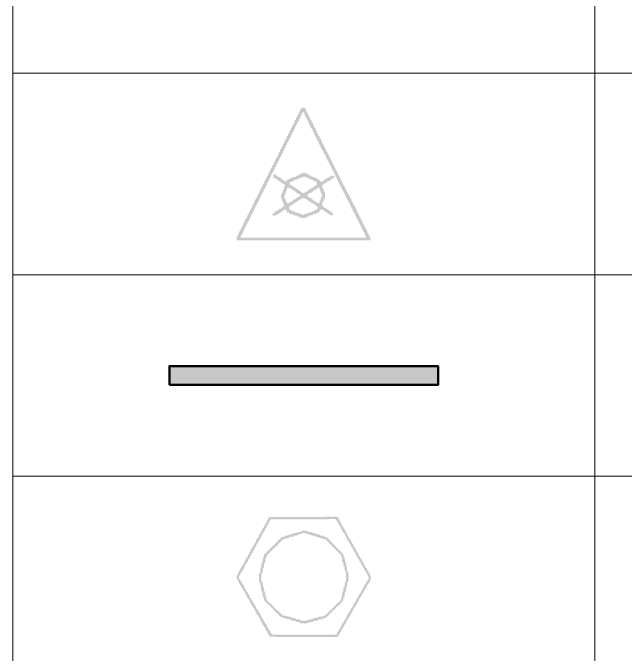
# Model space of a CAD drawing. Header units: metres. Extents: x -1.9 to 50, y -4.7 to 20.4.
# Drawn here: x 34 to 36.736, y 6.905 to 9.77 of the extents above; entities that cross this region are included whole.
import ezdxf

# ---------------------------------------------------------------- set-up
doc = ezdxf.new("R2010")
doc.units = ezdxf.units.M
doc.header["$LTSCALE"] = 0.1
for name, color, linetype, lineweight in [('INC_EXT', 1, 'Continuous', 25), ('LEGENDA', 7, 'Continuous', 13), ('PAREDE_CORTA_FOGO', 30, 'Continuous', 50), ('VASOS_TANQUES', 30, 'Continuous', 30)]:
    doc.layers.add(name, color=color, linetype=linetype, lineweight=lineweight)

# ---------------------------------------------------------------- blocks, each defined once
blk = doc.blocks.new('EXTINTOR_AP')
h = blk.add_hatch(color=256)
h.dxf.hatch_style = 1
h.paths.add_polyline_path([(-0.0177, 0.4935), (0.0088, 0.4935), (0.0108, 0.481), (0.0182, 0.4787), (0.0206, 0.4608), (0.028, 0.4584), (0.0305, 0.4412), (0.038, 0.4393), (0.0404, 0.4221), (0.0481, 0.4196), (0.0502, 0.4021), (0.0576, 0.3999), (0.0597, 0.3827), (0.0674, 0.3795), (0.0699, 0.3624), (0.0775, 0.3606), (0.0797, 0.3433), (0.0874, 0.3409), (0.0896, 0.3233), (0.0969, 0.3203), (0.0994, 0.3031), (0.1068, 0.3011), (0.1092, 0.2839), (0.1169, 0.2818), (0.1192, 0.2646), (0.1268, 0.2621), (0.1289, 0.2446), (0.1363, 0.2423), (0.1388, 0.2245), (0.1462, 0.2226), (0.1486, 0.2053), (0.1564, 0.2031), (0.1585, 0.1858), (0.1659, 0.1837), (0.1683, 0.1685), (0.1764, 0.1637), (0.1782, 0.1476), (0.1866, 0.144), (0.1891, 0.1292), (0.1954, 0.1261), (0.1992, 0.1095), (0.2062, 0.1046), (0.2078, 0.0898), (0.2159, 0.0849), (0.2175, 0.0691), (0.226, 0.0652), (0.2286, 0.0505), (0.2348, 0.0474), (0.2386, 0.0308), (0.2455, 0.0258), (0.2472, 0.0111), (0.2553, 0.0062), (0.2569, -0.0094), (0.2654, -0.0135), (0.268, -0.0283), (0.2753, -0.0332), (0.2777, -0.048), (0.2849, -0.0529), (0.2865, -0.0677), (0.2947, -0.0726), (0.2963, -0.0874), (0.3048, -0.0923), (0.3077, -0.1071), (0.3146, -0.112), (0.3171, -0.1268), (0.3243, -0.1317), (0.3258, -0.1466), (0.3332, -0.1496), (0.3357, -0.16), (0.3429, -0.1637), (0.3455, -0.1793), (0.3529, -0.1822), (0.3554, -0.1993), (0.3607, -0.2031), (0.3652, -0.2194), (0.3701, -0.2225), (0.3741, -0.2301), (0.3751, -0.2387), (0.3824, -0.2418), (0.3849, -0.2579), (0.3923, -0.2607), (0.3947, -0.2779), (0.4011, -0.2818), (0.404, -0.2966), (0.4108, -0.3015), (0.4144, -0.3173), (0.4218, -0.3204), (0.4243, -0.3367), (0.4317, -0.3399), (0.4337, -0.3556), (0.4395, -0.3606), (0.444, -0.377), (0.4514, -0.3842), (0.4538, -0.3961), (0.4612, -0.3986), (0.4637, -0.4154), (0.471, -0.4184), (0.4735, -0.4356), (0.4795, -0.4393), (0.4834, -0.4555), (0.4899, -0.459), (0.4932, -0.4748), (0.5, -0.4787), (0.4992, -0.4836), (0.4937, -0.4861), (0.4931, -0.4935), (-0.5, -0.4935), (-0.4994, -0.4664), (-0.4913, -0.4623), (-0.4897, -0.4467), (-0.4836, -0.4443), (-0.48, -0.427), (-0.4725, -0.4221), (-0.4701, -0.4073), (-0.4618, -0.4045), (-0.4599, -0.3876), (-0.4519, -0.3844), (-0.4503, -0.368), (-0.4429, -0.363), (-0.4406, -0.3483), (-0.4331, -0.3433), (-0.4298, -0.3274), (-0.4224, -0.3253), (-0.4206, -0.3089), (-0.4125, -0.3041), (-0.4109, -0.2892), (-0.4036, -0.2843), (-0.4002, -0.2678), (-0.3935, -0.2646), (-0.3913, -0.2498), (-0.383, -0.2474), (-0.3812, -0.2301), (-0.3732, -0.2253), (-0.3715, -0.2104), (-0.3642, -0.2055), (-0.3619, -0.1907), (-0.3537, -0.1858), (-0.351, -0.17), (-0.3436, -0.1686), (-0.3418, -0.1514), (-0.3341, -0.1464), (-0.3322, -0.1317), (-0.3261, -0.1292), (-0.3215, -0.1104), (-0.3144, -0.1071), (-0.3124, -0.0923), (-0.3042, -0.0894), (-0.3025, -0.0726), (-0.2948, -0.0677), (-0.2929, -0.0529), (-0.2856, -0.048), (-0.2821, -0.0318), (-0.2747, -0.0294), (-0.2729, -0.0135), (-0.2648, -0.0111), (-0.2631, 0.0062), (-0.2554, 0.0111), (-0.2535, 0.0258), (-0.246, 0.0308), (-0.2427, 0.0469), (-0.2353, 0.05), (-0.2329, 0.0663), (-0.2255, 0.0689), (-0.2238, 0.0849), (-0.2163, 0.0898), (-0.2141, 0.1046), (-0.2067, 0.1095), (-0.2043, 0.1243), (-0.1959, 0.1273), (-0.1941, 0.144), (-0.1861, 0.1466), (-0.1843, 0.1637), (-0.1779, 0.1661), (-0.1748, 0.1834), (-0.167, 0.1883), (-0.1648, 0.2031), (-0.1566, 0.2062), (-0.1547, 0.2227), (-0.1467, 0.227), (-0.1451, 0.2424), (-0.1388, 0.2449), (-0.1354, 0.2621), (-0.1277, 0.267), (-0.1254, 0.2818), (-0.1172, 0.2843), (-0.1153, 0.3015), (-0.1073, 0.3057), (-0.1057, 0.3212), (-0.0981, 0.3261), (-0.095, 0.3424), (-0.0878, 0.3458), (-0.0859, 0.3606), (-0.0777, 0.363), (-0.0759, 0.3803), (-0.0691, 0.3827), (-0.0663, 0.3999), (-0.06, 0.4024), (-0.0557, 0.4211), (-0.0486, 0.4246), (-0.0465, 0.4393), (-0.0384, 0.4418), (-0.0366, 0.459), (-0.03, 0.4615), (-0.027, 0.4787), (-0.0208, 0.4812)])
h.paths.add_polyline_path([(-0.0064, 0.4602), (-0.0089, 0.4505), (-0.0163, 0.4484), (-0.0179, 0.4319), (-0.024, 0.4295), (-0.0276, 0.4123), (-0.035, 0.4073), (-0.0374, 0.3926), (-0.0458, 0.3881), (-0.0476, 0.3729), (-0.0557, 0.3687), (-0.0572, 0.3532), (-0.0645, 0.3483), (-0.068, 0.3317), (-0.0745, 0.3286), (-0.0768, 0.3138), (-0.0852, 0.3109), (-0.087, 0.2941), (-0.095, 0.2905), (-0.0966, 0.2744), (-0.1039, 0.2695), (-0.1073, 0.253), (-0.114, 0.2498), (-0.1163, 0.235), (-0.1246, 0.2316), (-0.1264, 0.2154), (-0.1343, 0.2104), (-0.136, 0.1957), (-0.1432, 0.1907), (-0.1467, 0.1743), (-0.1536, 0.1711), (-0.1557, 0.1563), (-0.1639, 0.1537), (-0.1658, 0.1366), (-0.1728, 0.1341), (-0.1754, 0.1169), (-0.1827, 0.112), (-0.185, 0.0972), (-0.1932, 0.0923), (-0.1959, 0.0764), (-0.2033, 0.0744), (-0.2051, 0.0578), (-0.2128, 0.0529), (-0.2147, 0.0381), (-0.2221, 0.0332), (-0.2245, 0.0185), (-0.2326, 0.0135), (-0.2353, -0.0024), (-0.2427, -0.0042), (-0.2444, -0.0209), (-0.252, -0.0258), (-0.2541, -0.0406), (-0.2616, -0.0455), (-0.2638, -0.0603), (-0.2722, -0.0644), (-0.2747, -0.0809), (-0.2821, -0.0826), (-0.2838, -0.0997), (-0.2913, -0.1046), (-0.2934, -0.1194), (-0.3011, -0.1243), (-0.3033, -0.1391), (-0.3116, -0.1435), (-0.3134, -0.1587), (-0.3215, -0.1624), (-0.3231, -0.1784), (-0.3293, -0.1809), (-0.3328, -0.1981), (-0.3404, -0.2031), (-0.3427, -0.2178), (-0.3507, -0.2203), (-0.3529, -0.2375), (-0.3608, -0.2406), (-0.3625, -0.2572), (-0.3688, -0.2597), (-0.3722, -0.2769), (-0.3799, -0.2818), (-0.3821, -0.2966), (-0.3904, -0.2998), (-0.3923, -0.3163), (-0.4002, -0.3209), (-0.4018, -0.336), (-0.4092, -0.3409), (-0.4115, -0.3556), (-0.4194, -0.3606), (-0.4224, -0.3764), (-0.4298, -0.3779), (-0.4316, -0.395), (-0.4396, -0.3991), (-0.4412, -0.4147), (-0.4488, -0.4196), (-0.4509, -0.4344), (-0.4592, -0.4393), (-0.4618, -0.4551), (-0.4691, -0.4567), (-0.4695, -0.4738), (0.4618, -0.4738), (0.4612, -0.4555), (0.4549, -0.4516), (0.4514, -0.4354), (0.4449, -0.4319), (0.4415, -0.4164), (0.4341, -0.4142), (0.432, -0.3975), (0.4243, -0.3933), (0.4223, -0.3778), (0.4155, -0.3729), (0.412, -0.3569), (0.4046, -0.3532), (0.4021, -0.3378), (0.3947, -0.3358), (0.3923, -0.3181), (0.3849, -0.3145), (0.3829, -0.299), (0.3759, -0.2941), (0.3726, -0.2782), (0.3652, -0.2748), (0.3628, -0.2591), (0.3554, -0.257), (0.3532, -0.24), (0.3459, -0.235), (0.3431, -0.219), (0.3369, -0.2154), (0.3332, -0.1994), (0.3258, -0.1968), (0.3234, -0.1804), (0.316, -0.1783), (0.3135, -0.1609), (0.3057, -0.1587), (0.3037, -0.1415), (0.2958, -0.1391), (0.2937, -0.1218), (0.2856, -0.1194), (0.2837, -0.1046), (0.2758, -0.0997), (0.2732, -0.0825), (0.2663, -0.08), (0.2643, -0.0628), (0.2563, -0.0603), (0.2545, -0.0443), (0.2462, -0.0406), (0.243, -0.0234), (0.2365, -0.0209), (0.234, -0.0037), (0.2269, -0.0012), (0.2249, 0.016), (0.2169, 0.0185), (0.2151, 0.0339), (0.2077, 0.0369), (0.2037, 0.0554), (0.1971, 0.0578), (0.1947, 0.0751), (0.1875, 0.0775), (0.1856, 0.0948), (0.1774, 0.0972), (0.1747, 0.1144), (0.1683, 0.1157), (0.1643, 0.1341), (0.1578, 0.1366), (0.1554, 0.1538), (0.1486, 0.1553), (0.1444, 0.1711), (0.1388, 0.1736), (0.1363, 0.1848), (0.1301, 0.1883), (0.1265, 0.2044), (0.1216, 0.2066), (0.1178, 0.2154), (0.1148, 0.2301), (0.1092, 0.2329), (0.1048, 0.2498), (0.0979, 0.2547), (0.0969, 0.2635), (0.0906, 0.267), (0.0871, 0.2833), (0.0822, 0.2867), (0.0785, 0.2941), (0.0762, 0.3089), (0.0687, 0.3138), (0.0682, 0.3212), (0.0649, 0.3288), (0.0585, 0.3335), (0.0576, 0.3422), (0.0509, 0.3458), (0.0483, 0.3606), (0.0424, 0.3655), (0.0361, 0.3876), (0.0292, 0.3926), (0.0287, 0.3999), (0.0192, 0.4123), (0.0182, 0.4209), (0.0116, 0.4246), (0.0016, 0.459)], flags=16)
h.paths.add_polyline_path([(-0.0103, 0.0062), (0.0182, 0.0068), (0.0206, -0.0004), (0.0388, -0.0037), (0.0403, -0.0111), (0.0576, -0.0132), (0.06, -0.0207), (0.0773, -0.0223), (0.0822, -0.0286), (0.0969, -0.0319), (0.1023, -0.0381), (0.1166, -0.042), (0.1191, -0.0516), (0.1265, -0.054), (0.1298, -0.0603), (0.1363, -0.0589), (0.1388, -0.0518), (0.1476, -0.0505), (0.1511, -0.0435), (0.1659, -0.0386), (0.1683, -0.032), (0.1831, -0.0285), (0.188, -0.0217), (0.1955, -0.0209), (0.1979, -0.013), (0.2126, -0.0119), (0.2249, -0.0142), (0.2244, -0.0308), (0.2077, -0.0353), (0.2069, -0.0406), (0.1966, -0.0431), (0.1947, -0.0505), (0.1782, -0.053), (0.1757, -0.0611), (0.1668, -0.0628), (0.1634, -0.0699), (0.1485, -0.0726), (0.1469, -0.08), (0.1388, -0.0814), (0.1371, -0.0849), (0.1404, -0.1071), (0.147, -0.112), (0.1486, -0.1292), (0.1564, -0.1317), (0.1595, -0.1538), (0.156, -0.1871), (0.1486, -0.1902), (0.1462, -0.2092), (0.1388, -0.2121), (0.1376, -0.2375), (0.1462, -0.2395), (0.148, -0.2474), (0.156, -0.2484), (0.1609, -0.2551), (0.1757, -0.259), (0.1782, -0.2674), (0.1855, -0.2679), (0.1905, -0.2745), (0.2052, -0.2791), (0.2071, -0.2867), (0.2151, -0.2878), (0.2172, -0.3015), (0.2151, -0.308), (0.1979, -0.3076), (0.1929, -0.3), (0.1782, -0.2968), (0.1761, -0.2892), (0.1683, -0.2884), (0.1634, -0.2801), (0.1486, -0.277), (0.1471, -0.2695), (0.1388, -0.2684), (0.1353, -0.2621), (0.1314, -0.261), (0.1265, -0.2684), (0.1204, -0.2695), (0.1142, -0.2854), (0.098, -0.2892), (0.0945, -0.2949), (0.0871, -0.2976), (0.0695, -0.299), (0.0649, -0.3063), (0.0428, -0.3095), (0.0392, -0.3163), (0.0204, -0.3187), (0.0182, -0.3261), (0.0083, -0.3278), (-0.0261, -0.3263), (-0.0286, -0.3185), (-0.0458, -0.3172), (-0.0507, -0.3108), (-0.0753, -0.3066), (-0.0803, -0.2999), (-0.1049, -0.2967), (-0.1073, -0.2897), (-0.1246, -0.2871), (-0.1277, -0.2695), (-0.1393, -0.2664), (-0.1541, -0.2693), (-0.1566, -0.2777), (-0.1656, -0.2793), (-0.1689, -0.286), (-0.1836, -0.2897), (-0.1851, -0.2966), (-0.2009, -0.3004), (-0.2037, -0.3064), (-0.2147, -0.3089), (-0.2181, -0.314), (-0.2249, -0.3089), (-0.2329, -0.3079), (-0.2329, -0.2973), (-0.2275, -0.2966), (-0.223, -0.2877), (-0.215, -0.2867), (-0.2134, -0.2793), (-0.1984, -0.2762), (-0.1954, -0.2695), (-0.1851, -0.267), (-0.1834, -0.2597), (-0.1686, -0.2572), (-0.1656, -0.2498), (-0.1551, -0.2474), (-0.1537, -0.2424), (-0.1458, -0.2375), (-0.1476, -0.2203), (-0.1543, -0.2178), (-0.1566, -0.1997), (-0.1639, -0.1975), (-0.1658, -0.1809), (-0.1738, -0.1637), (-0.1664, -0.1594), (-0.1645, -0.1415), (-0.1576, -0.1391), (-0.1553, -0.1218), (-0.1492, -0.1171), (-0.1465, -0.1095), (-0.1451, -0.0923), (-0.1387, -0.0874), (-0.1393, -0.0838), (-0.1461, -0.08), (-0.1467, -0.0744), (-0.1639, -0.0701), (-0.1656, -0.0628), (-0.1738, -0.0616), (-0.1763, -0.0548), (-0.191, -0.0489), (-0.1943, -0.0431), (-0.205, -0.0406), (-0.2078, -0.0332), (-0.223, -0.0306), (-0.2275, -0.0185), (-0.2244, -0.0037), (-0.2076, -0.0037), (-0.2048, -0.0111), (-0.1952, -0.0135), (-0.1939, -0.0209), (-0.1787, -0.0242), (-0.1754, -0.0308), (-0.1654, -0.0332), (-0.1639, -0.0404), (-0.1492, -0.045), (-0.1461, -0.0505), (-0.1351, -0.0529), (-0.1332, -0.0578), (-0.1295, -0.0584), (-0.1246, -0.0426), (-0.1073, -0.0389), (-0.1049, -0.0325), (-0.0872, -0.0308), (-0.083, -0.0234), (-0.06, -0.0209), (-0.0557, -0.013), (-0.038, -0.0111), (-0.036, -0.0036), (-0.0178, -0.0012), (-0.0163, 0.0037)])
h.paths.add_polyline_path([(-0.0163, -0.1808), (-0.0187, -0.1889), (-0.0335, -0.1916), (-0.0362, -0.1981), (-0.0464, -0.2006), (-0.0483, -0.2086), (-0.063, -0.2114), (-0.068, -0.2192), (-0.0761, -0.2203), (-0.0778, -0.2277), (-0.094, -0.2301), (-0.0959, -0.2375), (-0.1057, -0.24), (-0.1073, -0.2547), (-0.1052, -0.267), (-0.0901, -0.2701), (-0.0852, -0.2775), (-0.068, -0.2787), (-0.063, -0.2861), (-0.0384, -0.2891), (-0.036, -0.2949), (-0.0113, -0.299), (-0.0064, -0.3061), (-0.0015, -0.3065), (0.0023, -0.304), (0.0034, -0.299), (0.028, -0.2944), (0.0305, -0.2889), (0.0551, -0.2848), (0.06, -0.2781), (0.0756, -0.2769), (0.0797, -0.2688), (0.0969, -0.2667), (0.0978, -0.2597), (0.1043, -0.2538), (0.1043, -0.2407), (0.0896, -0.2381), (0.0872, -0.2301), (0.0797, -0.2294), (0.0751, -0.2227), (0.0674, -0.2194), (0.06, -0.2188), (0.0576, -0.2109), (0.0428, -0.2057), (0.0379, -0.1995), (0.0305, -0.1988), (0.0283, -0.1907), (0.0133, -0.187), (0.0083, -0.1801)], flags=16)
h.paths.add_polyline_path([(0.0059, -0.0201), (-0.0163, -0.0231), (-0.0195, -0.0308), (-0.0433, -0.034), (-0.0483, -0.0414), (-0.0664, -0.0431), (-0.0704, -0.0497), (-0.0852, -0.0523), (-0.0901, -0.0579), (-0.1049, -0.0622), (-0.1049, -0.078), (-0.0898, -0.0825), (-0.0867, -0.0898), (-0.0763, -0.0923), (-0.0753, -0.0981), (-0.0588, -0.1021), (-0.0566, -0.1095), (-0.0483, -0.1107), (-0.0458, -0.1176), (-0.0301, -0.1218), (-0.0274, -0.1292), (-0.0172, -0.1317), (-0.0163, -0.1376), (-0.004, -0.1411), (0.0083, -0.1399), (0.0133, -0.1321), (0.028, -0.1294), (0.0305, -0.1209), (0.0393, -0.1194), (0.0428, -0.1123), (0.0578, -0.1095), (0.0595, -0.1021), (0.0748, -0.0988), (0.0777, -0.0923), (0.0877, -0.0898), (0.0896, -0.0819), (0.0983, -0.08), (0.0982, -0.0628), (0.0888, -0.0603), (0.0872, -0.0529), (0.0699, -0.0506), (0.0674, -0.0427), (0.0502, -0.0413), (0.0477, -0.0355), (0.0305, -0.0319), (0.0256, -0.0256)], flags=16)
h.paths.add_polyline_path([(-0.1073, -0.1014), (-0.1246, -0.1033), (-0.127, -0.1268), (-0.1344, -0.1311), (-0.1377, -0.1563), (-0.1443, -0.1601), (-0.1449, -0.1661), (-0.1443, -0.1784), (-0.1369, -0.1821), (-0.132, -0.2078), (-0.127, -0.209), (-0.1246, -0.2191), (-0.1196, -0.2198), (-0.1071, -0.2178), (-0.1049, -0.2098), (-0.0901, -0.2073), (-0.0852, -0.1989), (-0.0774, -0.1981), (-0.0753, -0.1899), (-0.0606, -0.1868), (-0.0557, -0.1796), (-0.0474, -0.1784), (-0.0455, -0.1711), (-0.0306, -0.1686), (-0.0283, -0.1661), (-0.0279, -0.1538), (-0.0286, -0.1514), (-0.0433, -0.148), (-0.0483, -0.1406), (-0.0557, -0.14), (-0.0581, -0.1319), (-0.0655, -0.1311), (-0.0704, -0.123), (-0.0858, -0.1194), (-0.0876, -0.112), (-0.1024, -0.108)], flags=16)
h.paths.add_polyline_path([(0.1168, -0.1021), (0.1007, -0.1046), (0.0969, -0.111), (0.0889, -0.112), (0.0871, -0.1194), (0.0723, -0.1221), (0.0674, -0.1307), (0.0593, -0.1317), (0.0576, -0.1392), (0.0403, -0.143), (0.0394, -0.1489), (0.0289, -0.1514), (0.0261, -0.1563), (0.0292, -0.1686), (0.0395, -0.1711), (0.0424, -0.1784), (0.0576, -0.1808), (0.0591, -0.1883), (0.0691, -0.1907), (0.0714, -0.1981), (0.086, -0.2006), (0.0883, -0.208), (0.0986, -0.2104), (0.1019, -0.2172), (0.1142, -0.2184), (0.1166, -0.2177), (0.1191, -0.199), (0.1249, -0.1957), (0.1286, -0.1711), (0.1354, -0.1686), (0.1366, -0.1538), (0.1363, -0.1511), (0.1289, -0.1474), (0.124, -0.1227), (0.1187, -0.1194)], flags=16)
blk = doc.blocks.new('PAREDE_CORTA_FOGO')
h = blk.add_hatch(color=7)
h.dxf.hatch_style = 1
h.paths.add_polyline_path([(-1, -0.07), (1, -0.07), (1, 0.07), (-1, 0.07)])
blk.add_lwpolyline([(-1, -0.07), (1, -0.07), (1, 0.07), (-1, 0.07)], close=True)
blk = doc.blocks.new('VASO_PRESSAO')
h = blk.add_hatch(color=256)
h.dxf.hatch_style = 1
h.paths.add_polyline_path([(-0.2586, 0.4458), (0.2448, 0.4476), (0.257, 0.4449), (0.2595, 0.4303), (0.2659, 0.4263), (0.2692, 0.411), (0.2766, 0.4092), (0.279, 0.3933), (0.2845, 0.3896), (0.2868, 0.3774), (0.2937, 0.3741), (0.2961, 0.3636), (0.3021, 0.3603), (0.3059, 0.3449), (0.3132, 0.3423), (0.3157, 0.3287), (0.321, 0.3261), (0.3237, 0.3114), (0.3304, 0.3081), (0.3319, 0.2992), (0.3352, 0.2918), (0.3401, 0.2892), (0.3426, 0.281), (0.3499, 0.278), (0.3523, 0.2625), (0.3597, 0.2606), (0.3621, 0.2452), (0.3679, 0.2405), (0.3712, 0.2283), (0.3782, 0.2234), (0.3793, 0.2149), (0.3864, 0.2112), (0.389, 0.1961), (0.3965, 0.194), (0.3988, 0.1807), (0.4045, 0.1769), (0.4074, 0.1623), (0.4135, 0.1594), (0.4159, 0.1487), (0.4222, 0.1451), (0.4257, 0.1323), (0.433, 0.1303), (0.4355, 0.114), (0.4435, 0.1109), (0.446, 0.0962), (0.4513, 0.0914), (0.4526, 0.0848), (0.4579, 0.0816), (0.4624, 0.0662), (0.4698, 0.0645), (0.4724, 0.0474), (0.4795, 0.0459), (0.4823, 0.0327), (0.4904, 0.0278), (0.491, 0.0205), (0.4982, 0.0082), (0.5, -0.004), (0.4968, -0.026), (0.4915, -0.0284), (0.4891, -0.0431), (0.4819, -0.0467), (0.4795, -0.0548), (0.4731, -0.0578), (0.4697, -0.0735), (0.4628, -0.0749), (0.4601, -0.092), (0.4526, -0.0939), (0.4518, -0.1018), (0.4444, -0.1116), (0.4439, -0.1189), (0.436, -0.1238), (0.4335, -0.1385), (0.4257, -0.1407), (0.4233, -0.1538), (0.4159, -0.1571), (0.4149, -0.1653), (0.4085, -0.1702), (0.4046, -0.1849), (0.3988, -0.1892), (0.3967, -0.202), (0.389, -0.2043), (0.3865, -0.2191), (0.3793, -0.2229), (0.3781, -0.2314), (0.3719, -0.2346), (0.3676, -0.2485), (0.3621, -0.2519), (0.3598, -0.268), (0.3524, -0.2699), (0.3485, -0.2851), (0.3426, -0.2885), (0.3401, -0.2967), (0.3339, -0.2998), (0.3309, -0.3145), (0.3235, -0.3169), (0.3206, -0.3328), (0.3157, -0.3357), (0.3132, -0.3474), (0.3059, -0.3521), (0.3035, -0.3625), (0.2966, -0.3658), (0.2937, -0.3811), (0.2863, -0.3829), (0.2839, -0.396), (0.279, -0.399), (0.2766, -0.4096), (0.2715, -0.4123), (0.2668, -0.4284), (0.2599, -0.4318), (0.2564, -0.444), (0.235, -0.4476), (-0.2491, -0.446), (-0.2539, -0.44), (-0.2588, -0.4387), (-0.2613, -0.4282), (-0.2685, -0.4245), (-0.2709, -0.4098), (-0.2762, -0.4074), (-0.2797, -0.3927), (-0.2865, -0.3903), (-0.2901, -0.3756), (-0.2968, -0.3707), (-0.298, -0.3622), (-0.3053, -0.3585), (-0.3077, -0.3459), (-0.3153, -0.3438), (-0.3175, -0.3289), (-0.3232, -0.3243), (-0.3266, -0.3096), (-0.3322, -0.3067), (-0.3346, -0.2961), (-0.342, -0.2922), (-0.3444, -0.2799), (-0.352, -0.2778), (-0.3542, -0.2626), (-0.3598, -0.2582), (-0.364, -0.2451), (-0.3701, -0.2411), (-0.3713, -0.2325), (-0.3781, -0.2289), (-0.3811, -0.2137), (-0.3884, -0.212), (-0.3917, -0.1971), (-0.3982, -0.1957), (-0.408, -0.1664), (-0.415, -0.1629), (-0.4177, -0.1505), (-0.4254, -0.1482), (-0.428, -0.1336), (-0.4358, -0.1287), (-0.4364, -0.1213), (-0.4446, -0.1036), (-0.452, -0.1018), (-0.4544, -0.0862), (-0.4618, -0.0833), (-0.4654, -0.0676), (-0.4715, -0.0645), (-0.474, -0.0539), (-0.4813, -0.0493), (-0.4838, -0.0379), (-0.4889, -0.0358), (-0.4933, -0.0187), (-0.4994, -0.0162), (-0.5, 0.0058), (-0.4984, 0.0105), (-0.4934, 0.0131), (-0.4813, 0.0457), (-0.474, 0.0481), (-0.4716, 0.0645), (-0.4642, 0.0665), (-0.4618, 0.0816), (-0.4544, 0.0854), (-0.452, 0.0936), (-0.4469, 0.0962), (-0.4432, 0.1109), (-0.4381, 0.1158), (-0.4353, 0.1305), (-0.4276, 0.1329), (-0.4253, 0.1476), (-0.4177, 0.1497), (-0.4153, 0.1647), (-0.408, 0.1683), (-0.3991, 0.194), (-0.3914, 0.1989), (-0.3889, 0.2136), (-0.3811, 0.2165), (-0.3787, 0.2332), (-0.3713, 0.2352), (-0.3686, 0.2478), (-0.3615, 0.2515), (-0.3526, 0.2796), (-0.3448, 0.2845), (-0.342, 0.2974), (-0.3346, 0.2992), (-0.3323, 0.3163), (-0.3248, 0.3181), (-0.3224, 0.3307), (-0.3168, 0.3358), (-0.3151, 0.3454), (-0.3099, 0.3481), (-0.3061, 0.3627), (-0.2981, 0.3676), (-0.2955, 0.3805), (-0.2881, 0.3823), (-0.2857, 0.3994), (-0.2784, 0.4012), (-0.2756, 0.4165), (-0.2703, 0.4214), (-0.2686, 0.4306), (-0.2624, 0.4336)])
h.paths.add_polyline_path([(0.235, 0.4302), (-0.2491, 0.4276), (-0.2515, 0.4137), (-0.2588, 0.4102), (-0.2599, 0.4018), (-0.2663, 0.397), (-0.27, 0.3823), (-0.2771, 0.3725), (-0.2777, 0.3652), (-0.2857, 0.361), (-0.2879, 0.3456), (-0.2955, 0.3434), (-0.298, 0.3309), (-0.3053, 0.3272), (-0.3064, 0.3187), (-0.3102, 0.311), (-0.316, 0.3065), (-0.3165, 0.2992), (-0.3209, 0.2943), (-0.3242, 0.282), (-0.3322, 0.2775), (-0.3344, 0.2625), (-0.3422, 0.26), (-0.3444, 0.2454), (-0.3517, 0.2417), (-0.3599, 0.2234), (-0.3605, 0.216), (-0.3677, 0.2112), (-0.3706, 0.1965), (-0.3778, 0.194), (-0.3811, 0.1791), (-0.3887, 0.1769), (-0.3909, 0.1622), (-0.3982, 0.1586), (-0.3993, 0.15), (-0.4071, 0.1329), (-0.4145, 0.128), (-0.4171, 0.1134), (-0.4251, 0.1102), (-0.4274, 0.0938), (-0.4349, 0.0919), (-0.4373, 0.0788), (-0.4429, 0.0742), (-0.4446, 0.0647), (-0.4498, 0.062), (-0.4544, 0.0459), (-0.4616, 0.0425), (-0.4642, 0.0294), (-0.4716, 0.0278), (-0.4738, 0.0107), (-0.4817, 0.0082), (-0.4813, -0.0157), (-0.4732, -0.0187), (-0.4699, -0.0333), (-0.4642, -0.0362), (-0.4618, -0.0467), (-0.4544, -0.0496), (-0.452, -0.0629), (-0.4442, -0.0651), (-0.4419, -0.0798), (-0.4364, -0.0847), (-0.4349, -0.0938), (-0.4294, -0.0969), (-0.4251, -0.1099), (-0.4177, -0.1117), (-0.4153, -0.1278), (-0.408, -0.13), (-0.3982, -0.1566), (-0.3909, -0.1594), (-0.3884, -0.1748), (-0.3811, -0.1767), (-0.3774, -0.1922), (-0.3713, -0.1952), (-0.3689, -0.2034), (-0.3621, -0.2069), (-0.3593, -0.2216), (-0.354, -0.224), (-0.3517, -0.2396), (-0.3444, -0.2424), (-0.342, -0.2504), (-0.337, -0.2534), (-0.3322, -0.2689), (-0.3248, -0.2717), (-0.3224, -0.2869), (-0.3169, -0.29), (-0.3126, -0.3036), (-0.3065, -0.3071), (-0.3053, -0.3157), (-0.2984, -0.3194), (-0.2955, -0.3342), (-0.2882, -0.336), (-0.2855, -0.3487), (-0.2774, -0.3536), (-0.2691, -0.3805), (-0.2613, -0.3839), (-0.2586, -0.3976), (-0.2509, -0.4), (-0.2476, -0.4147), (-0.2417, -0.4176), (-0.2393, -0.4275), (-0.2197, -0.4307), (0.2277, -0.4307), (0.2458, -0.4269), (0.2494, -0.4098), (0.257, -0.4077), (0.2595, -0.3957), (0.2668, -0.3917), (0.2692, -0.381), (0.2752, -0.378), (0.2783, -0.3634), (0.2839, -0.3599), (0.2863, -0.3463), (0.2937, -0.3446), (0.298, -0.3291), (0.3043, -0.3243), (0.3049, -0.3169), (0.313, -0.312), (0.3153, -0.2974), (0.3207, -0.2949), (0.323, -0.2813), (0.3304, -0.2788), (0.3314, -0.2705), (0.3377, -0.2656), (0.3412, -0.2582), (0.3418, -0.2509), (0.3499, -0.2466), (0.352, -0.2338), (0.36, -0.2314), (0.3684, -0.2045), (0.3768, -0.1996), (0.3793, -0.1864), (0.3866, -0.1847), (0.389, -0.1688), (0.3964, -0.1664), (0.3974, -0.158), (0.4046, -0.1482), (0.4052, -0.1409), (0.4135, -0.1365), (0.4156, -0.1213), (0.4233, -0.1194), (0.4257, -0.1067), (0.433, -0.103), (0.4341, -0.0944), (0.4416, -0.0896), (0.4447, -0.0749), (0.4502, -0.0724), (0.4526, -0.0555), (0.4599, -0.0537), (0.4646, -0.0407), (0.4706, -0.0358), (0.4712, -0.0284), (0.4795, -0.0237), (0.4839, -0.004), (0.4795, 0.0099), (0.4746, 0.0122), (0.4705, 0.0205), (0.4697, 0.0285), (0.4624, 0.0304), (0.4598, 0.0449), (0.4519, 0.0474), (0.4495, 0.062), (0.4441, 0.0669), (0.4428, 0.0757), (0.4361, 0.0791), (0.433, 0.092), (0.4257, 0.0938), (0.4233, 0.1104), (0.4152, 0.1134), (0.4126, 0.128), (0.405, 0.1329), (0.3972, 0.15), (0.3964, 0.158), (0.3889, 0.1598), (0.3863, 0.1769), (0.3793, 0.1784), (0.3763, 0.1916), (0.3684, 0.1965), (0.3597, 0.2241), (0.3523, 0.2258), (0.3497, 0.2405), (0.3426, 0.242), (0.3396, 0.2576), (0.3328, 0.2608), (0.3304, 0.2714), (0.3255, 0.2726), (0.3206, 0.2877), (0.3157, 0.2895), (0.3132, 0.3066), (0.3059, 0.3082), (0.3029, 0.3236), (0.2961, 0.3268), (0.2937, 0.335), (0.2875, 0.3383), (0.2844, 0.3529), (0.279, 0.356), (0.2766, 0.3719), (0.2692, 0.374), (0.2661, 0.3872), (0.2585, 0.3921), (0.2579, 0.3994), (0.2517, 0.4043), (0.2472, 0.4198), (0.2399, 0.4213), (0.2388, 0.4287)], flags=16)
h.paths.add_polyline_path([(-0.0117, 0.3432), (0.0248, 0.3432), (0.0296, 0.3366), (0.0541, 0.3338), (0.0663, 0.328), (0.081, 0.3268), (0.09, 0.3236), (0.0932, 0.3184), (0.1177, 0.3155), (0.1208, 0.3089), (0.1471, 0.3065), (0.1494, 0.3001), (0.1641, 0.298), (0.1714, 0.2949), (0.1763, 0.2875), (0.1814, 0.2869), (0.191, 0.2772), (0.1916, 0.2723), (0.2006, 0.2674), (0.2013, 0.2625), (0.2098, 0.2576), (0.211, 0.2527), (0.2179, 0.2491), (0.2207, 0.2429), (0.2277, 0.239), (0.2376, 0.2258), (0.245, 0.2209), (0.2521, 0.2087), (0.2766, 0.1891), (0.2888, 0.1701), (0.295, 0.1671), (0.2974, 0.15), (0.3035, 0.1465), (0.3073, 0.1134), (0.3132, 0.1104), (0.3157, 0.085), (0.3206, 0.0742), (0.323, 0.0464), (0.3255, 0.0402), (0.3306, 0.0376), (0.3339, 0.0058), (0.3304, -0.0355), (0.3241, -0.0407), (0.3206, -0.0724), (0.3154, -0.0847), (0.3134, -0.1091), (0.3084, -0.1117), (0.3059, -0.1206), (0.3038, -0.1482), (0.2986, -0.1515), (0.2961, -0.1571), (0.2947, -0.1751), (0.2888, -0.178), (0.2766, -0.1982), (0.2692, -0.2024), (0.2643, -0.2098), (0.2521, -0.2154), (0.2472, -0.2237), (0.2423, -0.2245), (0.2396, -0.2314), (0.2331, -0.2362), (0.2322, -0.2411), (0.2155, -0.2521), (0.2128, -0.2582), (0.2057, -0.2619), (0.2008, -0.2701), (0.1934, -0.2728), (0.1929, -0.2778), (0.1861, -0.2806), (0.1837, -0.2891), (0.1767, -0.29), (0.1739, -0.2965), (0.1665, -0.2974), (0.1641, -0.3054), (0.1489, -0.3071), (0.1447, -0.312), (0.1372, -0.3149), (0.1101, -0.3169), (0.1079, -0.3221), (0.1005, -0.325), (0.0737, -0.3275), (0.0712, -0.3327), (0.0639, -0.335), (0.037, -0.3382), (0.0345, -0.3438), (0.0052, -0.3473), (-0.0266, -0.3439), (-0.029, -0.3382), (-0.0583, -0.334), (-0.0633, -0.3322), (-0.0657, -0.3269), (-0.0926, -0.3247), (-0.0957, -0.3194), (-0.1035, -0.3169), (-0.127, -0.3145), (-0.1317, -0.3082), (-0.1578, -0.3047), (-0.1684, -0.2964), (-0.1757, -0.2956), (-0.1782, -0.2893), (-0.1855, -0.2883), (-0.1872, -0.2802), (-0.1936, -0.2778), (-0.1947, -0.2705), (-0.2038, -0.268), (-0.2049, -0.2607), (-0.2124, -0.2596), (-0.2148, -0.2508), (-0.2222, -0.2498), (-0.2246, -0.2434), (-0.2308, -0.2411), (-0.2319, -0.2336), (-0.2393, -0.2326), (-0.2415, -0.224), (-0.2491, -0.2228), (-0.2513, -0.2142), (-0.2607, -0.2118), (-0.2613, -0.2067), (-0.2686, -0.204), (-0.2759, -0.1967), (-0.2804, -0.1873), (-0.2874, -0.1849), (-0.2882, -0.1775), (-0.2959, -0.1751), (-0.298, -0.1503), (-0.3031, -0.1482), (-0.306, -0.1385), (-0.3082, -0.1116), (-0.314, -0.1091), (-0.3151, -0.1059), (-0.3261, -0.0407), (-0.3323, -0.0358), (-0.3343, -0.0064), (-0.332, 0.0253), (-0.3248, 0.0323), (-0.3224, 0.0624), (-0.3176, 0.0694), (-0.3151, 0.1005), (-0.3089, 0.1036), (-0.3054, 0.1378), (-0.2995, 0.1403), (-0.2955, 0.1673), (-0.2882, 0.1686), (-0.2864, 0.1769), (-0.2784, 0.1786), (-0.2768, 0.1867), (-0.2711, 0.1885), (-0.2686, 0.1949), (-0.2613, 0.1958), (-0.2597, 0.2038), (-0.2515, 0.2056), (-0.25, 0.2136), (-0.2417, 0.2155), (-0.2402, 0.2234), (-0.2313, 0.2258), (-0.2302, 0.2332), (-0.2235, 0.2356), (-0.2222, 0.2408), (-0.2148, 0.2418), (-0.2127, 0.2503), (-0.2051, 0.2516), (-0.203, 0.26), (-0.1953, 0.2614), (-0.1932, 0.2698), (-0.1869, 0.2723), (-0.1859, 0.2796), (-0.1782, 0.281), (-0.1757, 0.2874), (-0.1684, 0.2883), (-0.1654, 0.2967), (-0.1415, 0.3009), (-0.139, 0.3066), (-0.1121, 0.3096), (-0.1097, 0.3152), (-0.084, 0.3187), (-0.0808, 0.3236), (-0.073, 0.3265), (-0.051, 0.3288), (-0.0451, 0.3334), (-0.0212, 0.3358), (-0.0192, 0.3408)])
h.paths.add_polyline_path([(-0.0095, 0.3261), (-0.0144, 0.3204), (-0.0459, 0.3138), (-0.0486, 0.3086), (-0.073, 0.306), (-0.0755, 0.3006), (-0.103, 0.2967), (-0.1107, 0.2894), (-0.1293, 0.2874), (-0.139, 0.285), (-0.1415, 0.2819), (-0.1562, 0.2803), (-0.1586, 0.2727), (-0.1659, 0.2713), (-0.1693, 0.2625), (-0.1772, 0.26), (-0.1787, 0.2527), (-0.1869, 0.2503), (-0.1881, 0.2429), (-0.1928, 0.2419), (-0.1956, 0.2356), (-0.2039, 0.2332), (-0.2051, 0.2258), (-0.2137, 0.2234), (-0.2148, 0.2161), (-0.2241, 0.2136), (-0.2344, 0.198), (-0.2491, 0.1887), (-0.2522, 0.1818), (-0.2608, 0.1769), (-0.2618, 0.172), (-0.2705, 0.1671), (-0.2712, 0.1623), (-0.2768, 0.1574), (-0.2797, 0.1403), (-0.2848, 0.1378), (-0.2882, 0.1046), (-0.2939, 0.1011), (-0.2979, 0.0669), (-0.3033, 0.0645), (-0.3076, 0.0302), (-0.3126, 0.0277), (-0.3153, 0.018), (-0.3168, -0.0064), (-0.3149, -0.0333), (-0.3077, -0.0399), (-0.3037, -0.0724), (-0.298, -0.076), (-0.2955, -0.1034), (-0.2935, -0.1091), (-0.2881, -0.1116), (-0.2857, -0.1395), (-0.2833, -0.1479), (-0.2784, -0.1499), (-0.2749, -0.1727), (-0.2692, -0.1776), (-0.2672, -0.1849), (-0.2613, -0.1855), (-0.2571, -0.1947), (-0.2515, -0.1952), (-0.2417, -0.2021), (-0.2368, -0.21), (-0.2296, -0.2142), (-0.221, -0.2289), (-0.2126, -0.2338), (-0.2099, -0.2403), (-0.2051, -0.2414), (-0.2002, -0.2479), (-0.1911, -0.2509), (-0.1855, -0.26), (-0.1782, -0.2629), (-0.1757, -0.2699), (-0.1689, -0.2729), (-0.1678, -0.2778), (-0.1584, -0.2802), (-0.1562, -0.2874), (-0.1317, -0.2897), (-0.1195, -0.2954), (-0.0956, -0.2974), (-0.0922, -0.3047), (-0.0657, -0.3066), (-0.057, -0.3145), (-0.029, -0.3169), (-0.0266, -0.3228), (-0.0192, -0.325), (0.0052, -0.3263), (0.0321, -0.3237), (0.0371, -0.3169), (0.0639, -0.3149), (0.0724, -0.3071), (0.1005, -0.3049), (0.1031, -0.2998), (0.1082, -0.2974), (0.1372, -0.2949), (0.1421, -0.2907), (0.1617, -0.2867), (0.1644, -0.2802), (0.1714, -0.2774), (0.1742, -0.2705), (0.1812, -0.2673), (0.184, -0.2607), (0.191, -0.2571), (0.1918, -0.2509), (0.2006, -0.2485), (0.2032, -0.242), (0.2101, -0.2411), (0.2114, -0.2338), (0.2197, -0.2314), (0.2211, -0.224), (0.2301, -0.2204), (0.2308, -0.2142), (0.2375, -0.2106), (0.2399, -0.2028), (0.2465, -0.202), (0.2497, -0.1958), (0.257, -0.195), (0.2584, -0.1873), (0.2668, -0.1854), (0.2692, -0.1764), (0.2766, -0.1752), (0.279, -0.1557), (0.284, -0.1482), (0.2869, -0.114), (0.2935, -0.1091), (0.2973, -0.0773), (0.3035, -0.0726), (0.3065, -0.0407), (0.3132, -0.0352), (0.3159, 0.0058), (0.3134, 0.0376), (0.3054, 0.0474), (0.3035, 0.0742), (0.297, 0.0791), (0.2923, 0.1109), (0.2863, 0.1134), (0.2835, 0.1451), (0.279, 0.15), (0.2766, 0.1671), (0.2679, 0.1696), (0.2668, 0.1771), (0.2595, 0.1781), (0.257, 0.1869), (0.2497, 0.1879), (0.2472, 0.1944), (0.2399, 0.1954), (0.2378, 0.2038), (0.2314, 0.2063), (0.2305, 0.2136), (0.2228, 0.2149), (0.2203, 0.2238), (0.212, 0.2258), (0.2106, 0.2337), (0.2032, 0.2347), (0.2008, 0.2411), (0.1934, 0.2421), (0.1916, 0.2503), (0.1853, 0.2527), (0.1844, 0.26), (0.1756, 0.2625), (0.1739, 0.2706), (0.1657, 0.2723), (0.1641, 0.2798), (0.1494, 0.2817), (0.1372, 0.2874), (0.1182, 0.2894), (0.1112, 0.2918), (0.1085, 0.2967), (0.0834, 0.3007), (0.081, 0.3065), (0.0565, 0.3087), (0.054, 0.3138), (0.0231, 0.3187), (0.015, 0.3258)], flags=16)

msp = doc.modelspace()

# ---------------------------------------------------------------- linework, layer by layer
at = {"layer": 'LEGENDA'}
for p, q in [((34, 15.5), (34, 4.1)), ((36.6, 14.7), (36.6, 4.1)), ((34, 9.5), (50, 9.5)), ((34, 8.6), (50, 8.6)), ((34, 7.7), (50, 7.7))]:
    msp.add_line(p, q, dxfattribs=at)

# ---------------------------------------------------------------- block references
at = {"layer": 'INC_EXT', "xscale": 0.6000000000000001, "yscale": 0.6000000000000001, "zscale": 0.6000000000000001}
msp.add_blockref('EXTINTOR_AP', (35.3, 9.05), dxfattribs=at)
at = {"layer": 'PAREDE_CORTA_FOGO', "xscale": 0.6000000000000001, "yscale": 0.6000000000000001, "zscale": 0.6000000000000001}
msp.add_blockref('PAREDE_CORTA_FOGO', (35.3, 8.15), dxfattribs=at)
at = {"layer": 'VASOS_TANQUES', "xscale": 0.6000000000000001, "yscale": 0.6000000000000001, "zscale": 0.6000000000000001}
msp.add_blockref('VASO_PRESSAO', (35.3, 7.25), dxfattribs=at)

doc.saveas('drawing.dxf')
